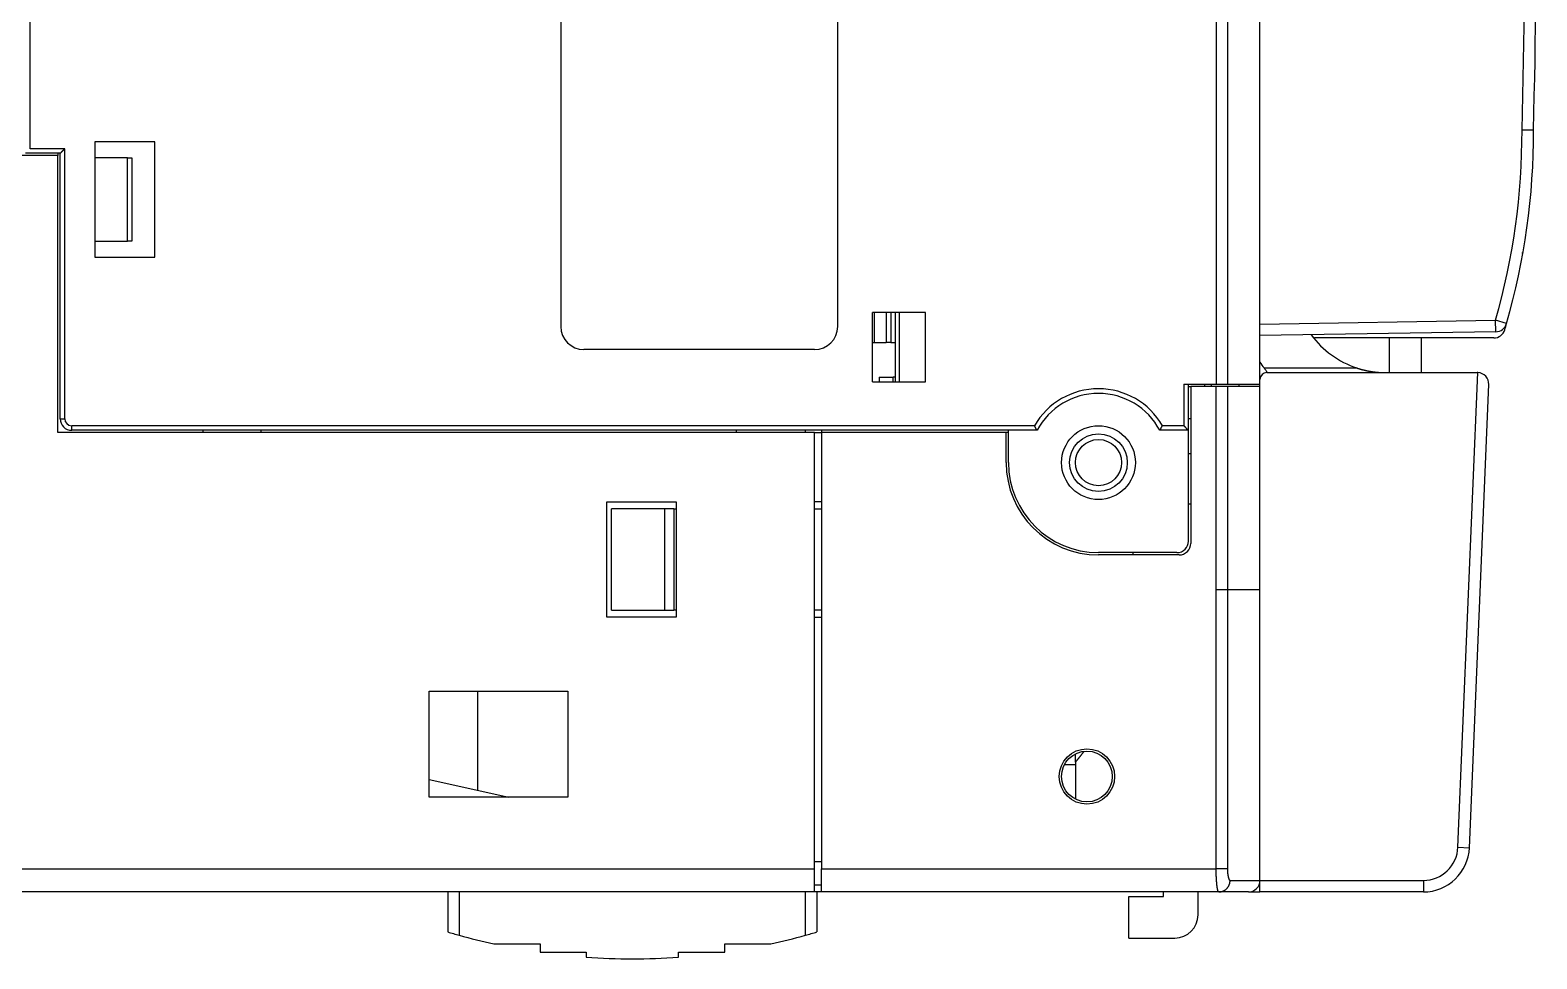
# Model space of a CAD drawing. Header units: inches. Extents: x 14 to 2932, y 13 to 1968.
# Drawn here: x 1950.7 to 2016, y 1180.9 to 1221.1 of the extents above; entities that cross this region are included whole.
import ezdxf

# ---------------------------------------------------------------- set-up
doc = ezdxf.new("R2010")
doc.units = ezdxf.units.IN
doc.header["$MEASUREMENT"] = 0

msp = doc.modelspace()

# ---------------------------------------------------------------- linework, layer by layer
at = {"color": 7, "linetype": 'Continuous'}
for p, q in [((2002.151, 1236.766), (2002.151, 1205.766)), ((2002.638, 1236.766), (2002.638, 1205.766)), ((2004.049, 1205.766), (2004.049, 1236.766)), ((1973.749, 1234.266), (1973.749, 1208.266)), ((1985.749, 1208.266), (1985.749, 1234.266)), ((1950.749, 1215.966), (1950.749, 1226.566)), ((2015.979, 1220.441), (2015.949, 1220.441)), ((1952.249, 1215.966), (1950.749, 1215.966)), ((1952.249, 1204.266), (1952.249, 1215.966)), ((1953.549, 1216.266), (1953.549, 1211.266)), ((1956.149, 1216.266), (1953.549, 1216.266)), ((1956.149, 1211.266), (1956.149, 1216.266)), ((1951.949, 1215.666), (1948.349, 1215.666)), ((1952.049, 1215.766), (1950.549, 1215.766)), ((1951.949, 1215.766), (1951.949, 1215.666)), ((1951.949, 1203.666), (1951.949, 1215.666)), ((1952.049, 1204.266), (1952.049, 1215.766)), ((1954.973, 1215.566), (1953.549, 1215.566)), ((1954.973, 1215.566), (1955.149, 1215.566)), ((1954.973, 1211.966), (1954.973, 1215.566)), ((1955.149, 1215.566), (1955.149, 1211.966)), ((2015.879, 1215.441), (2015.858, 1215.441)), ((1953.549, 1211.966), (1954.973, 1211.966)), ((1955.149, 1211.966), (1954.973, 1211.966)), ((2015.443, 1211.441), (2015.396, 1211.441)), ((1953.549, 1211.266), (1956.149, 1211.266)), ((1987.249, 1205.866), (1987.249, 1208.866)), ((1989.549, 1208.866), (1987.249, 1208.866)), ((1987.349, 1207.566), (1987.349, 1208.866)), ((1987.849, 1208.866), (1987.849, 1207.566)), ((1988.049, 1208.866), (1988.049, 1207.566)), ((1988.249, 1205.866), (1988.249, 1208.866)), ((1988.418, 1208.866), (1988.418, 1205.866)), ((1989.549, 1205.866), (1989.549, 1208.866)), ((2004.049, 1208.366), (2014.257, 1208.536)), ((2014.738, 1208.398), (2014.257, 1208.536)), ((2014.266, 1208.036), (2014.257, 1208.536)), ((1987.249, 1207.566), (1987.349, 1207.566)), ((1987.349, 1207.566), (1987.849, 1207.566)), ((1988.049, 1207.566), (1987.849, 1207.566)), ((1988.049, 1207.566), (1988.249, 1207.566)), ((2014.266, 1208.036), (2004.049, 1207.866)), ((2009.649, 1207.766), (2006.417, 1207.766)), ((2011.049, 1207.766), (2009.649, 1207.766)), ((2009.649, 1207.766), (2009.649, 1206.266)), ((2011.049, 1206.266), (2011.049, 1207.766)), ((2014.178, 1207.766), (2011.049, 1207.766)), ((1984.749, 1207.266), (1974.749, 1207.266)), ((2004.221, 1206.466), (2008.245, 1206.466)), ((2004.349, 1206.266), (2013.465, 1206.266)), ((2012.629, 1185.703), (2013.486, 1206.265)), ((1987.249, 1205.866), (1989.549, 1205.866)), ((1987.549, 1206.066), (1987.549, 1205.866)), ((1987.549, 1206.066), (1988.149, 1206.066)), ((1988.249, 1206.066), (1988.149, 1206.066)), ((1988.149, 1205.866), (1988.149, 1206.066)), ((2000.749, 1205.766), (2002.151, 1205.766)), ((2000.749, 1205.766), (2000.749, 1203.966)), ((2000.949, 1203.766), (2000.949, 1205.766)), ((2000.949, 1205.666), (2001.049, 1205.666)), ((2001.049, 1205.666), (2001.049, 1198.866)), ((2002.151, 1205.666), (2001.049, 1205.666)), ((2001.649, 1205.766), (2001.649, 1205.666)), ((2001.949, 1205.666), (2001.949, 1205.766)), ((2002.151, 1205.766), (2002.638, 1205.766)), ((2002.638, 1205.666), (2002.151, 1205.666)), ((2002.151, 1196.866), (2002.151, 1205.666)), ((2002.638, 1205.766), (2004.049, 1205.766)), ((2004.049, 1205.666), (2002.638, 1205.666)), ((2002.638, 1205.666), (2002.638, 1196.866)), ((2003.149, 1205.666), (2003.149, 1205.766)), ((2004.049, 1205.666), (2004.049, 1205.766)), ((2004.049, 1196.866), (2004.049, 1205.666)), ((2013.129, 1185.682), (2013.964, 1205.745)), ((1952.049, 1204.266), (1952.249, 1204.266)), ((2001.049, 1204.266), (2000.949, 1204.266)), ((1984.749, 1203.666), (1951.949, 1203.666)), ((1994.277, 1203.966), (1952.549, 1203.966)), ((1952.549, 1203.766), (1952.549, 1203.966)), ((1994.395, 1203.766), (1952.549, 1203.766)), ((1958.249, 1203.666), (1958.249, 1203.766)), ((1960.749, 1203.766), (1960.749, 1203.666)), ((1981.349, 1203.766), (1981.349, 1203.666)), ((1984.349, 1203.666), (1984.349, 1203.766)), ((1984.749, 1184.766), (1984.749, 1203.666)), ((1984.749, 1203.666), (1985.049, 1203.666)), ((1985.049, 1203.766), (1985.049, 1203.666)), ((1993.049, 1203.666), (1985.049, 1203.666)), ((1985.049, 1203.666), (1985.049, 1184.766)), ((1993.049, 1202.366), (1993.049, 1203.666)), ((1993.149, 1203.666), (1993.049, 1203.666)), ((1993.149, 1202.366), (1993.149, 1203.766)), ((2000.949, 1203.766), (1999.702, 1203.766)), ((2000.749, 1203.966), (1999.82, 1203.966)), ((2000.949, 1198.966), (2000.949, 1203.766)), ((2000.949, 1202.766), (2001.049, 1202.766)), ((1975.749, 1195.666), (1975.749, 1200.666)), ((1975.749, 1200.666), (1978.749, 1200.666)), ((1978.249, 1200.366), (1975.949, 1200.366)), ((1975.949, 1195.966), (1975.949, 1200.366)), ((1978.249, 1195.966), (1978.249, 1200.366)), ((1978.649, 1200.366), (1978.249, 1200.366)), ((1978.649, 1200.366), (1978.749, 1200.366)), ((1978.649, 1200.366), (1978.649, 1195.966)), ((1978.749, 1200.666), (1978.749, 1195.666)), ((1985.049, 1200.666), (1984.749, 1200.666)), ((1984.749, 1200.366), (1985.049, 1200.366)), ((2001.049, 1200.566), (2000.949, 1200.566)), ((2000.449, 1198.466), (1997.049, 1198.466)), ((2000.549, 1198.366), (1997.049, 1198.366)), ((1998.549, 1198.366), (1998.549, 1198.466)), ((2002.151, 1184.766), (2002.151, 1196.866)), ((2002.151, 1196.866), (2002.638, 1196.866)), ((2002.638, 1196.866), (2004.049, 1196.866)), ((2002.638, 1196.866), (2002.638, 1184.766)), ((2004.049, 1184.266), (2004.049, 1196.866)), ((1978.749, 1195.666), (1975.749, 1195.666)), ((1975.949, 1195.966), (1978.249, 1195.966)), ((1978.249, 1195.966), (1978.649, 1195.966)), ((1978.749, 1195.966), (1978.649, 1195.966)), ((1985.049, 1195.966), (1984.749, 1195.966)), ((1984.749, 1195.666), (1985.049, 1195.666)), ((1968.049, 1187.866), (1968.049, 1192.466)), ((1968.049, 1192.466), (1974.049, 1192.466)), ((1970.149, 1188.168), (1970.149, 1192.466)), ((1974.049, 1192.466), (1974.049, 1187.866)), ((1996.049, 1189.266), (1995.593, 1189.266)), ((1996.049, 1189.391), (1996.049, 1189.733)), ((1996.049, 1189.391), (1996.049, 1187.8)), ((1968.049, 1188.641), (1971.493, 1187.866)), ((1974.049, 1187.866), (1968.049, 1187.866)), ((2012.629, 1185.703), (2013.129, 1185.682)), ((1930.049, 1184.766), (1984.749, 1184.766)), ((1985.049, 1185.066), (1984.749, 1185.066)), ((1984.749, 1183.766), (1984.749, 1184.766)), ((1985.049, 1183.766), (1985.049, 1184.766)), ((1985.049, 1184.766), (2002.151, 1184.766)), ((2002.638, 1184.766), (2002.151, 1184.766)), ((1984.749, 1184.066), (1985.049, 1184.066)), ((2002.753, 1184.266), (2004.049, 1184.266)), ((2002.753, 1184.266), (2002.753, 1184.242)), ((2004.049, 1183.766), (2004.049, 1184.266)), ((2004.049, 1184.266), (2011.13, 1184.266)), ((2011.13, 1184.266), (2011.13, 1183.766)), ((1969.349, 1183.766), (1930.049, 1183.766)), ((1968.849, 1183.766), (1968.849, 1182.033)), ((1984.349, 1183.766), (1969.349, 1183.766)), ((1969.349, 1183.766), (1969.349, 1181.889)), ((1984.749, 1183.766), (1984.349, 1183.766)), ((1984.349, 1181.889), (1984.349, 1183.766)), ((1984.849, 1183.766), (1984.749, 1183.766)), ((1985.049, 1183.766), (1984.849, 1183.766)), ((1984.849, 1183.766), (1984.849, 1182.033)), ((2002.266, 1183.766), (1985.049, 1183.766)), ((1998.363, 1181.766), (1998.363, 1183.566)), ((1998.363, 1183.566), (1999.863, 1183.566)), ((1999.863, 1183.566), (1999.863, 1183.766)), ((2001.363, 1182.766), (2001.363, 1183.766)), ((2003.549, 1183.766), (2002.266, 1183.766)), ((2003.549, 1183.766), (2004.049, 1183.766)), ((2011.13, 1183.766), (2004.049, 1183.766)), ((1970.849, 1181.516), (1972.849, 1181.516)), ((1972.849, 1181.516), (1972.849, 1181.153)), ((1980.849, 1181.153), (1980.849, 1181.516)), ((1980.849, 1181.516), (1982.849, 1181.516)), ((1998.363, 1181.766), (2000.363, 1181.766)), ((1972.849, 1181.153), (1974.849, 1181.153)), ((1974.849, 1181.153), (1974.849, 1180.937)), ((1978.849, 1180.937), (1978.849, 1181.153)), ((1978.849, 1181.153), (1980.849, 1181.153))]:
    msp.add_line(p, q, dxfattribs=at)
for points in [[(2015.905, 1216.766), (2015.902, 1216.765), (2015.899, 1216.765), (2015.896, 1216.765), (2015.893, 1216.765), (2015.89, 1216.765), (2015.887, 1216.765), (2015.885, 1216.765), (2015.883, 1216.765), (2015.88, 1216.765), (2015.878, 1216.765), (2015.875, 1216.765), (2015.873, 1216.765), (2015.869, 1216.765), (2015.866, 1216.765), (2015.861, 1216.765), (2015.859, 1216.765), (2015.856, 1216.765), (2015.853, 1216.765), (2015.85, 1216.765), (2015.847, 1216.765), (2015.845, 1216.765), (2015.841, 1216.765), (2015.838, 1216.765), (2015.835, 1216.765), (2015.832, 1216.765), (2015.829, 1216.765), (2015.825, 1216.765), (2015.822, 1216.765), (2015.819, 1216.765), (2015.815, 1216.765), (2015.811, 1216.765), (2015.808, 1216.765), (2015.804, 1216.765), (2015.8, 1216.765), (2015.797, 1216.765), (2015.793, 1216.765), (2015.789, 1216.765), (2015.785, 1216.765), (2015.781, 1216.765), (2015.777, 1216.765), (2015.772, 1216.766), (2015.768, 1216.766), (2015.764, 1216.766), (2015.76, 1216.766), (2015.755, 1216.766), (2015.751, 1216.766), (2015.746, 1216.766), (2015.742, 1216.766), (2015.737, 1216.766), (2015.733, 1216.766), (2015.728, 1216.766), (2015.723, 1216.766), (2015.719, 1216.766), (2015.714, 1216.766), (2015.709, 1216.766), (2015.704, 1216.766), (2015.699, 1216.766), (2015.694, 1216.767), (2015.689, 1216.767), (2015.684, 1216.767), (2015.679, 1216.767), (2015.674, 1216.767), (2015.669, 1216.767), (2015.664, 1216.767), (2015.658, 1216.767), (2015.653, 1216.767), (2015.648, 1216.767), (2015.642, 1216.767), (2015.637, 1216.767), (2015.631, 1216.767), (2015.626, 1216.768), (2015.62, 1216.768), (2015.615, 1216.768), (2015.609, 1216.768), (2015.604, 1216.768), (2015.598, 1216.768), (2015.592, 1216.768), (2015.587, 1216.768), (2015.581, 1216.768), (2015.575, 1216.768), (2015.569, 1216.768), (2015.564, 1216.768), (2015.558, 1216.769), (2015.552, 1216.769), (2015.546, 1216.769), (2015.54, 1216.769), (2015.534, 1216.769), (2015.528, 1216.769), (2015.522, 1216.769), (2015.516, 1216.769), (2015.51, 1216.769), (2015.504, 1216.769), (2015.498, 1216.769), (2015.492, 1216.77), (2015.486, 1216.77), (2015.48, 1216.77), (2015.473, 1216.77), (2015.467, 1216.77), (2015.461, 1216.77), (2015.455, 1216.77), (2015.449, 1216.77), (2015.442, 1216.77), (2015.436, 1216.77), (2015.43, 1216.77), (2015.423, 1216.771), (2015.417, 1216.771), (2015.411, 1216.771), (2015.405, 1216.771)], [(1952.049, 1215.766), (1952.051, 1215.768), (1952.054, 1215.769), (1952.056, 1215.771), (1952.058, 1215.773), (1952.061, 1215.775), (1952.064, 1215.777), (1952.065, 1215.779), (1952.067, 1215.78), (1952.069, 1215.782), (1952.072, 1215.784), (1952.074, 1215.786), (1952.076, 1215.787), (1952.078, 1215.789), (1952.08, 1215.792), (1952.083, 1215.794), (1952.085, 1215.796), (1952.088, 1215.798), (1952.09, 1215.8), (1952.091, 1215.802), (1952.094, 1215.804), (1952.097, 1215.807), (1952.099, 1215.809), (1952.102, 1215.812), (1952.104, 1215.814), (1952.106, 1215.816), (1952.108, 1215.818), (1952.11, 1215.82), (1952.112, 1215.823), (1952.115, 1215.825), (1952.116, 1215.827), (1952.119, 1215.83), (1952.122, 1215.833), (1952.124, 1215.836), (1952.127, 1215.839), (1952.13, 1215.842), (1952.133, 1215.845), (1952.134, 1215.847), (1952.137, 1215.85), (1952.14, 1215.853), (1952.143, 1215.856), (1952.144, 1215.858), (1952.147, 1215.861), (1952.148, 1215.863), (1952.151, 1215.866), (1952.153, 1215.868), (1952.156, 1215.871), (1952.159, 1215.874), (1952.16, 1215.876), (1952.163, 1215.879), (1952.165, 1215.881), (1952.166, 1215.883), (1952.169, 1215.886), (1952.171, 1215.888), (1952.174, 1215.891), (1952.175, 1215.893), (1952.178, 1215.896), (1952.18, 1215.898), (1952.182, 1215.9), (1952.185, 1215.903), (1952.186, 1215.905), (1952.189, 1215.908), (1952.191, 1215.91), (1952.194, 1215.913), (1952.196, 1215.915), (1952.197, 1215.917), (1952.201, 1215.92), (1952.202, 1215.922), (1952.206, 1215.925), (1952.207, 1215.927), (1952.211, 1215.93), (1952.212, 1215.932), (1952.216, 1215.935), (1952.217, 1215.937), (1952.221, 1215.94), (1952.222, 1215.942), (1952.226, 1215.945), (1952.228, 1215.947), (1952.229, 1215.948), (1952.231, 1215.95), (1952.235, 1215.953), (1952.236, 1215.955), (1952.238, 1215.956), (1952.24, 1215.958), (1952.243, 1215.961), (1952.245, 1215.962), (1952.247, 1215.964), (1952.249, 1215.966)], [(2008.245, 1206.466), (2008.255, 1206.462), (2008.265, 1206.459), (2008.274, 1206.456), (2008.284, 1206.453), (2008.294, 1206.45), (2008.303, 1206.447), (2008.313, 1206.444), (2008.323, 1206.441), (2008.332, 1206.438), (2008.342, 1206.435), (2008.352, 1206.432), (2008.362, 1206.429), (2008.371, 1206.426), (2008.381, 1206.423), (2008.391, 1206.42), (2008.401, 1206.418), (2008.41, 1206.415), (2008.42, 1206.412), (2008.43, 1206.409), (2008.44, 1206.407), (2008.449, 1206.404), (2008.459, 1206.401), (2008.469, 1206.399), (2008.479, 1206.396), (2008.489, 1206.393), (2008.498, 1206.391), (2008.508, 1206.388), (2008.518, 1206.386), (2008.528, 1206.383), (2008.538, 1206.381), (2008.547, 1206.379), (2008.557, 1206.376), (2008.567, 1206.374), (2008.577, 1206.371), (2008.587, 1206.369), (2008.596, 1206.367), (2008.606, 1206.365), (2008.616, 1206.362), (2008.626, 1206.36), (2008.636, 1206.358), (2008.646, 1206.356), (2008.655, 1206.354), (2008.665, 1206.352), (2008.675, 1206.35), (2008.685, 1206.347), (2008.695, 1206.345), (2008.705, 1206.343), (2008.715, 1206.341), (2008.724, 1206.34), (2008.734, 1206.338), (2008.744, 1206.336), (2008.754, 1206.334), (2008.764, 1206.332), (2008.774, 1206.33), (2008.784, 1206.328), (2008.794, 1206.327), (2008.803, 1206.325), (2008.813, 1206.323), (2008.823, 1206.321), (2008.833, 1206.32), (2008.843, 1206.318), (2008.853, 1206.316), (2008.863, 1206.315), (2008.873, 1206.313), (2008.883, 1206.312), (2008.893, 1206.31), (2008.902, 1206.309), (2008.912, 1206.307), (2008.922, 1206.306), (2008.932, 1206.304), (2008.942, 1206.303), (2008.952, 1206.302), (2008.962, 1206.3), (2008.972, 1206.299), (2008.982, 1206.298), (2008.992, 1206.296), (2009.002, 1206.295), (2009.012, 1206.294), (2009.021, 1206.293), (2009.031, 1206.292), (2009.041, 1206.291), (2009.051, 1206.289), (2009.061, 1206.288), (2009.071, 1206.287), (2009.081, 1206.286), (2009.091, 1206.285), (2009.101, 1206.284), (2009.111, 1206.283), (2009.121, 1206.282), (2009.131, 1206.281), (2009.141, 1206.281), (2009.151, 1206.28), (2009.161, 1206.279), (2009.17, 1206.278), (2009.18, 1206.277), (2009.19, 1206.277), (2009.2, 1206.276), (2009.21, 1206.275), (2009.22, 1206.274), (2009.23, 1206.274), (2009.24, 1206.273), (2009.25, 1206.273), (2009.26, 1206.272), (2009.27, 1206.271), (2009.28, 1206.271), (2009.29, 1206.27), (2009.3, 1206.27), (2009.31, 1206.269), (2009.32, 1206.269), (2009.33, 1206.269), (2009.339, 1206.268), (2009.349, 1206.268), (2009.359, 1206.268), (2009.369, 1206.267), (2009.379, 1206.267), (2009.389, 1206.267), (2009.399, 1206.266), (2009.409, 1206.266), (2009.419, 1206.266), (2009.429, 1206.266), (2009.439, 1206.266), (2009.449, 1206.266), (2009.459, 1206.266), (2009.469, 1206.266), (2009.479, 1206.266), (2009.489, 1206.266), (2009.499, 1206.266)], [(1994.395, 1203.766), (1994.393, 1203.768), (1994.391, 1203.77), (1994.39, 1203.772), (1994.388, 1203.773), (1994.387, 1203.775), (1994.385, 1203.777), (1994.383, 1203.779), (1994.381, 1203.781), (1994.38, 1203.783), (1994.378, 1203.785), (1994.377, 1203.787), (1994.375, 1203.789), (1994.374, 1203.791), (1994.372, 1203.793), (1994.37, 1203.796), (1994.368, 1203.798), (1994.367, 1203.8), (1994.365, 1203.802), (1994.364, 1203.805), (1994.362, 1203.807), (1994.36, 1203.81), (1994.359, 1203.812), (1994.357, 1203.815), (1994.356, 1203.817), (1994.355, 1203.819), (1994.353, 1203.821), (1994.352, 1203.823), (1994.351, 1203.826), (1994.349, 1203.829), (1994.347, 1203.832), (1994.346, 1203.835), (1994.344, 1203.838), (1994.342, 1203.841), (1994.341, 1203.844), (1994.34, 1203.846), (1994.338, 1203.849), (1994.337, 1203.852), (1994.336, 1203.854), (1994.334, 1203.857), (1994.334, 1203.859), (1994.333, 1203.861), (1994.331, 1203.864), (1994.33, 1203.866), (1994.329, 1203.869), (1994.328, 1203.871), (1994.327, 1203.873), (1994.325, 1203.876), (1994.324, 1203.878), (1994.324, 1203.88), (1994.323, 1203.882), (1994.321, 1203.885), (1994.32, 1203.887), (1994.319, 1203.889), (1994.318, 1203.892), (1994.317, 1203.894), (1994.316, 1203.896), (1994.315, 1203.898), (1994.314, 1203.9), (1994.313, 1203.902), (1994.311, 1203.905), (1994.31, 1203.907), (1994.31, 1203.909), (1994.309, 1203.911), (1994.308, 1203.913), (1994.307, 1203.915), (1994.305, 1203.918), (1994.304, 1203.92), (1994.303, 1203.922), (1994.302, 1203.924), (1994.301, 1203.926), (1994.3, 1203.928), (1994.298, 1203.931), (1994.297, 1203.933), (1994.296, 1203.935), (1994.295, 1203.937), (1994.294, 1203.939), (1994.292, 1203.942), (1994.291, 1203.944), (1994.29, 1203.946), (1994.289, 1203.948), (1994.288, 1203.95), (1994.286, 1203.951), (1994.285, 1203.953), (1994.284, 1203.955), (1994.283, 1203.957), (1994.281, 1203.96), (1994.28, 1203.962), (1994.278, 1203.964), (1994.277, 1203.966)], [(1999.702, 1203.766), (1999.704, 1203.767), (1999.705, 1203.769), (1999.707, 1203.771), (1999.709, 1203.773), (1999.71, 1203.775), (1999.712, 1203.776), (1999.714, 1203.779), (1999.716, 1203.781), (1999.717, 1203.783), (1999.719, 1203.785), (1999.72, 1203.787), (1999.722, 1203.789), (1999.723, 1203.791), (1999.725, 1203.793), (1999.727, 1203.796), (1999.729, 1203.798), (1999.73, 1203.8), (1999.732, 1203.802), (1999.733, 1203.805), (1999.735, 1203.807), (1999.737, 1203.81), (1999.738, 1203.812), (1999.74, 1203.815), (1999.742, 1203.817), (1999.742, 1203.819), (1999.744, 1203.821), (1999.745, 1203.823), (1999.746, 1203.826), (1999.748, 1203.829), (1999.75, 1203.832), (1999.751, 1203.835), (1999.753, 1203.838), (1999.755, 1203.841), (1999.756, 1203.844), (1999.757, 1203.846), (1999.759, 1203.849), (1999.76, 1203.852), (1999.761, 1203.854), (1999.763, 1203.857), (1999.764, 1203.859), (1999.764, 1203.861), (1999.766, 1203.864), (1999.767, 1203.866), (1999.768, 1203.869), (1999.769, 1203.871), (1999.77, 1203.873), (1999.772, 1203.876), (1999.773, 1203.878), (1999.773, 1203.88), (1999.774, 1203.882), (1999.776, 1203.885), (1999.777, 1203.887), (1999.778, 1203.889), (1999.779, 1203.891), (1999.78, 1203.894), (1999.781, 1203.896), (1999.782, 1203.898), (1999.783, 1203.9), (1999.784, 1203.902), (1999.786, 1203.905), (1999.787, 1203.907), (1999.788, 1203.909), (1999.789, 1203.913), (1999.79, 1203.915), (1999.792, 1203.918), (1999.793, 1203.92), (1999.794, 1203.922), (1999.795, 1203.924), (1999.796, 1203.926), (1999.797, 1203.928), (1999.799, 1203.931), (1999.8, 1203.933), (1999.801, 1203.935), (1999.802, 1203.937), (1999.803, 1203.939), (1999.805, 1203.942), (1999.806, 1203.944), (1999.807, 1203.946), (1999.808, 1203.948), (1999.81, 1203.95), (1999.812, 1203.953), (1999.813, 1203.955), (1999.814, 1203.957), (1999.816, 1203.96), (1999.817, 1203.962), (1999.819, 1203.964), (1999.82, 1203.966)], [(2000.949, 1203.766), (2000.947, 1203.766), (2000.946, 1203.768), (2000.944, 1203.769), (2000.942, 1203.771), (2000.939, 1203.773), (2000.937, 1203.775), (2000.934, 1203.777), (2000.932, 1203.779), (2000.93, 1203.781), (2000.928, 1203.783), (2000.926, 1203.784), (2000.924, 1203.785), (2000.922, 1203.787), (2000.92, 1203.789), (2000.918, 1203.791), (2000.916, 1203.792), (2000.915, 1203.794), (2000.913, 1203.796), (2000.911, 1203.797), (2000.909, 1203.799), (2000.906, 1203.802), (2000.904, 1203.804), (2000.902, 1203.805), (2000.9, 1203.808), (2000.898, 1203.809), (2000.896, 1203.812), (2000.894, 1203.813), (2000.892, 1203.816), (2000.89, 1203.817), (2000.887, 1203.82), (2000.885, 1203.822), (2000.883, 1203.824), (2000.88, 1203.827), (2000.878, 1203.83), (2000.876, 1203.831), (2000.875, 1203.833), (2000.873, 1203.834), (2000.872, 1203.836), (2000.869, 1203.839), (2000.866, 1203.842), (2000.864, 1203.845), (2000.862, 1203.846), (2000.861, 1203.848), (2000.859, 1203.85), (2000.857, 1203.853), (2000.855, 1203.854), (2000.854, 1203.856), (2000.852, 1203.858), (2000.85, 1203.861), (2000.848, 1203.863), (2000.845, 1203.866), (2000.844, 1203.868), (2000.841, 1203.871), (2000.84, 1203.873), (2000.838, 1203.874), (2000.837, 1203.876), (2000.835, 1203.878), (2000.833, 1203.881), (2000.831, 1203.883), (2000.828, 1203.886), (2000.827, 1203.888), (2000.825, 1203.889), (2000.824, 1203.891), (2000.822, 1203.893), (2000.821, 1203.895), (2000.819, 1203.896), (2000.818, 1203.898), (2000.816, 1203.9), (2000.813, 1203.903), (2000.812, 1203.905), (2000.81, 1203.906), (2000.809, 1203.908), (2000.807, 1203.91), (2000.806, 1203.912), (2000.804, 1203.913), (2000.803, 1203.915), (2000.801, 1203.917), (2000.799, 1203.918), (2000.798, 1203.92), (2000.796, 1203.922), (2000.793, 1203.925), (2000.791, 1203.927), (2000.79, 1203.929), (2000.788, 1203.93), (2000.786, 1203.932), (2000.785, 1203.934), (2000.783, 1203.935), (2000.781, 1203.937), (2000.78, 1203.939), (2000.778, 1203.94), (2000.776, 1203.942), (2000.774, 1203.943), (2000.773, 1203.945), (2000.771, 1203.947), (2000.769, 1203.948), (2000.767, 1203.95), (2000.765, 1203.952), (2000.762, 1203.955), (2000.76, 1203.956), (2000.758, 1203.958), (2000.756, 1203.959), (2000.754, 1203.961), (2000.752, 1203.962), (2000.75, 1203.964), (2000.749, 1203.966)], [(1996.416, 1189.858), (1996.414, 1189.854), (1996.411, 1189.85), (1996.408, 1189.846), (1996.405, 1189.842), (1996.403, 1189.838), (1996.4, 1189.835), (1996.397, 1189.831), (1996.394, 1189.827), (1996.391, 1189.823), (1996.389, 1189.819), (1996.386, 1189.816), (1996.383, 1189.812), (1996.38, 1189.808), (1996.377, 1189.804), (1996.374, 1189.8), (1996.372, 1189.797), (1996.369, 1189.793), (1996.366, 1189.789), (1996.363, 1189.785), (1996.36, 1189.781), (1996.358, 1189.778), (1996.355, 1189.774), (1996.352, 1189.77), (1996.349, 1189.766), (1996.346, 1189.762), (1996.343, 1189.759), (1996.341, 1189.755), (1996.338, 1189.751), (1996.335, 1189.747), (1996.332, 1189.744), (1996.329, 1189.74), (1996.326, 1189.736), (1996.323, 1189.732), (1996.321, 1189.729), (1996.318, 1189.725), (1996.315, 1189.721), (1996.312, 1189.717), (1996.309, 1189.714), (1996.306, 1189.71), (1996.304, 1189.706), (1996.301, 1189.702), (1996.298, 1189.699), (1996.295, 1189.695), (1996.292, 1189.691), (1996.289, 1189.688), (1996.286, 1189.684), (1996.283, 1189.68), (1996.281, 1189.676), (1996.278, 1189.673), (1996.275, 1189.669), (1996.272, 1189.665), (1996.269, 1189.662), (1996.266, 1189.658), (1996.263, 1189.654), (1996.26, 1189.65), (1996.258, 1189.647), (1996.255, 1189.643), (1996.252, 1189.639), (1996.249, 1189.636), (1996.246, 1189.632), (1996.243, 1189.628), (1996.24, 1189.625), (1996.237, 1189.621), (1996.234, 1189.617), (1996.231, 1189.614), (1996.229, 1189.61), (1996.226, 1189.606), (1996.223, 1189.603), (1996.22, 1189.599), (1996.217, 1189.595), (1996.214, 1189.592), (1996.211, 1189.588), (1996.208, 1189.584), (1996.205, 1189.581), (1996.202, 1189.577), (1996.199, 1189.573), (1996.197, 1189.57), (1996.194, 1189.566), (1996.191, 1189.563), (1996.188, 1189.559), (1996.185, 1189.555), (1996.182, 1189.552), (1996.179, 1189.548), (1996.176, 1189.544), (1996.173, 1189.541), (1996.17, 1189.537), (1996.167, 1189.534), (1996.164, 1189.53), (1996.161, 1189.526), (1996.158, 1189.523), (1996.156, 1189.519), (1996.153, 1189.516), (1996.15, 1189.512), (1996.147, 1189.508), (1996.144, 1189.505), (1996.141, 1189.501), (1996.138, 1189.498), (1996.135, 1189.494), (1996.132, 1189.49), (1996.129, 1189.487), (1996.126, 1189.483), (1996.123, 1189.48), (1996.12, 1189.476), (1996.117, 1189.473), (1996.114, 1189.469), (1996.111, 1189.465), (1996.108, 1189.462), (1996.105, 1189.458), (1996.102, 1189.455), (1996.099, 1189.451), (1996.096, 1189.448), (1996.093, 1189.444), (1996.09, 1189.441), (1996.087, 1189.437), (1996.084, 1189.433), (1996.081, 1189.43), (1996.078, 1189.426), (1996.075, 1189.423), (1996.072, 1189.419), (1996.069, 1189.416), (1996.067, 1189.412), (1996.064, 1189.409), (1996.061, 1189.405), (1996.058, 1189.402), (1996.055, 1189.398), (1996.052, 1189.395), (1996.049, 1189.391)], [(2002.266, 1183.766), (2002.263, 1183.766), (2002.261, 1183.767), (2002.259, 1183.767), (2002.257, 1183.769), (2002.255, 1183.77), (2002.254, 1183.772), (2002.252, 1183.773), (2002.251, 1183.775), (2002.249, 1183.777), (2002.247, 1183.779), (2002.246, 1183.782), (2002.245, 1183.784), (2002.243, 1183.786), (2002.242, 1183.789), (2002.24, 1183.791), (2002.239, 1183.794), (2002.238, 1183.796), (2002.237, 1183.799), (2002.236, 1183.802), (2002.235, 1183.804), (2002.234, 1183.807), (2002.233, 1183.809), (2002.232, 1183.811), (2002.231, 1183.814), (2002.23, 1183.816), (2002.229, 1183.82), (2002.228, 1183.822), (2002.228, 1183.824), (2002.227, 1183.826), (2002.226, 1183.828), (2002.226, 1183.83), (2002.225, 1183.833), (2002.224, 1183.835), (2002.224, 1183.837), (2002.223, 1183.839), (2002.222, 1183.842), (2002.221, 1183.846), (2002.22, 1183.849), (2002.22, 1183.851), (2002.219, 1183.854), (2002.218, 1183.856), (2002.218, 1183.859), (2002.217, 1183.861), (2002.217, 1183.864), (2002.216, 1183.866), (2002.215, 1183.869), (2002.215, 1183.872), (2002.214, 1183.875), (2002.213, 1183.877), (2002.213, 1183.88), (2002.212, 1183.883), (2002.212, 1183.886), (2002.211, 1183.889), (2002.21, 1183.892), (2002.21, 1183.895), (2002.209, 1183.898), (2002.208, 1183.901), (2002.208, 1183.904), (2002.207, 1183.907), (2002.207, 1183.91), (2002.206, 1183.913), (2002.205, 1183.916), (2002.205, 1183.92), (2002.204, 1183.923), (2002.204, 1183.926), (2002.203, 1183.929), (2002.202, 1183.933), (2002.202, 1183.936), (2002.201, 1183.94), (2002.201, 1183.943), (2002.2, 1183.947), (2002.199, 1183.95), (2002.199, 1183.954), (2002.198, 1183.957), (2002.198, 1183.961), (2002.197, 1183.964), (2002.197, 1183.968), (2002.196, 1183.972), (2002.195, 1183.975), (2002.195, 1183.979), (2002.194, 1183.983), (2002.194, 1183.987), (2002.193, 1183.991), (2002.193, 1183.995), (2002.192, 1183.998), (2002.192, 1184.002), (2002.191, 1184.006), (2002.191, 1184.01), (2002.19, 1184.014), (2002.189, 1184.018), (2002.189, 1184.023), (2002.188, 1184.027), (2002.188, 1184.031), (2002.187, 1184.035), (2002.187, 1184.039), (2002.186, 1184.043), (2002.186, 1184.048), (2002.185, 1184.052), (2002.185, 1184.056), (2002.184, 1184.061), (2002.184, 1184.065), (2002.183, 1184.069), (2002.183, 1184.074), (2002.182, 1184.078), (2002.182, 1184.083), (2002.181, 1184.087), (2002.181, 1184.092), (2002.18, 1184.097), (2002.18, 1184.101), (2002.179, 1184.106), (2002.179, 1184.11), (2002.179, 1184.115), (2002.178, 1184.12), (2002.178, 1184.124), (2002.177, 1184.129), (2002.177, 1184.134), (2002.176, 1184.139), (2002.176, 1184.144), (2002.175, 1184.148), (2002.175, 1184.153), (2002.175, 1184.158), (2002.174, 1184.163), (2002.174, 1184.168), (2002.173, 1184.173), (2002.173, 1184.178), (2002.172, 1184.183), (2002.172, 1184.188), (2002.172, 1184.193), (2002.171, 1184.198), (2002.171, 1184.203), (2002.17, 1184.209), (2002.17, 1184.214), (2002.17, 1184.219), (2002.169, 1184.224), (2002.169, 1184.229), (2002.168, 1184.234), (2002.168, 1184.24), (2002.168, 1184.245), (2002.167, 1184.25), (2002.167, 1184.256), (2002.167, 1184.261), (2002.166, 1184.266), (2002.166, 1184.272), (2002.165, 1184.277), (2002.165, 1184.283), (2002.165, 1184.288), (2002.164, 1184.293), (2002.164, 1184.299), (2002.164, 1184.304), (2002.163, 1184.31), (2002.163, 1184.315), (2002.163, 1184.321), (2002.163, 1184.327), (2002.162, 1184.332), (2002.162, 1184.338), (2002.162, 1184.343), (2002.161, 1184.349), (2002.161, 1184.355), (2002.161, 1184.36), (2002.16, 1184.366), (2002.16, 1184.372), (2002.16, 1184.377), (2002.16, 1184.383), (2002.159, 1184.389), (2002.159, 1184.395), (2002.159, 1184.4), (2002.159, 1184.406), (2002.158, 1184.412), (2002.158, 1184.418), (2002.158, 1184.424), (2002.158, 1184.429), (2002.157, 1184.435), (2002.157, 1184.441), (2002.157, 1184.447), (2002.157, 1184.453), (2002.156, 1184.459), (2002.156, 1184.465), (2002.156, 1184.471), (2002.156, 1184.477), (2002.156, 1184.483), (2002.155, 1184.489), (2002.155, 1184.495), (2002.155, 1184.501), (2002.155, 1184.507), (2002.155, 1184.513), (2002.154, 1184.519), (2002.154, 1184.525), (2002.154, 1184.531), (2002.154, 1184.537), (2002.154, 1184.543), (2002.154, 1184.549), (2002.153, 1184.555), (2002.153, 1184.561), (2002.153, 1184.567), (2002.153, 1184.573), (2002.153, 1184.58), (2002.153, 1184.586), (2002.153, 1184.592), (2002.152, 1184.598), (2002.152, 1184.604), (2002.152, 1184.61), (2002.152, 1184.616), (2002.152, 1184.623), (2002.152, 1184.629), (2002.152, 1184.635), (2002.152, 1184.641), (2002.152, 1184.647), (2002.152, 1184.654), (2002.151, 1184.66), (2002.151, 1184.666), (2002.151, 1184.672), (2002.151, 1184.678), (2002.151, 1184.685), (2002.151, 1184.691), (2002.151, 1184.697), (2002.151, 1184.703), (2002.151, 1184.709), (2002.151, 1184.716), (2002.151, 1184.722), (2002.151, 1184.728), (2002.151, 1184.734), (2002.151, 1184.741), (2002.151, 1184.747), (2002.151, 1184.753), (2002.151, 1184.759), (2002.151, 1184.766)], [(2002.638, 1184.766), (2002.638, 1184.762), (2002.638, 1184.759), (2002.638, 1184.756), (2002.638, 1184.753), (2002.638, 1184.75), (2002.638, 1184.747), (2002.638, 1184.744), (2002.638, 1184.741), (2002.638, 1184.737), (2002.638, 1184.734), (2002.638, 1184.731), (2002.638, 1184.728), (2002.638, 1184.725), (2002.638, 1184.722), (2002.638, 1184.719), (2002.639, 1184.716), (2002.639, 1184.713), (2002.639, 1184.71), (2002.639, 1184.706), (2002.639, 1184.703), (2002.639, 1184.7), (2002.639, 1184.697), (2002.639, 1184.694), (2002.639, 1184.691), (2002.639, 1184.688), (2002.64, 1184.685), (2002.64, 1184.682), (2002.64, 1184.679), (2002.64, 1184.676), (2002.64, 1184.673), (2002.64, 1184.67), (2002.64, 1184.666), (2002.64, 1184.663), (2002.641, 1184.66), (2002.641, 1184.657), (2002.641, 1184.654), (2002.641, 1184.651), (2002.641, 1184.648), (2002.641, 1184.645), (2002.642, 1184.642), (2002.642, 1184.639), (2002.642, 1184.636), (2002.642, 1184.633), (2002.642, 1184.63), (2002.643, 1184.627), (2002.643, 1184.624), (2002.643, 1184.621), (2002.643, 1184.618), (2002.643, 1184.615), (2002.644, 1184.612), (2002.644, 1184.609), (2002.644, 1184.606), (2002.644, 1184.603), (2002.644, 1184.6), (2002.645, 1184.598), (2002.645, 1184.595), (2002.645, 1184.592), (2002.645, 1184.589), (2002.646, 1184.586), (2002.646, 1184.583), (2002.646, 1184.58), (2002.646, 1184.577), (2002.647, 1184.574), (2002.647, 1184.571), (2002.647, 1184.569), (2002.648, 1184.566), (2002.648, 1184.563), (2002.648, 1184.56), (2002.648, 1184.557), (2002.649, 1184.554), (2002.649, 1184.552), (2002.649, 1184.549), (2002.65, 1184.546), (2002.65, 1184.543), (2002.65, 1184.54), (2002.651, 1184.538), (2002.651, 1184.535), (2002.651, 1184.532), (2002.652, 1184.529), (2002.652, 1184.524), (2002.653, 1184.521), (2002.653, 1184.516), (2002.654, 1184.513), (2002.654, 1184.508), (2002.655, 1184.505), (2002.655, 1184.503), (2002.656, 1184.5), (2002.656, 1184.497), (2002.657, 1184.492), (2002.657, 1184.49), (2002.658, 1184.487), (2002.658, 1184.484), (2002.658, 1184.482), (2002.659, 1184.479), (2002.659, 1184.477), (2002.66, 1184.474), (2002.66, 1184.469), (2002.661, 1184.467), (2002.661, 1184.464), (2002.662, 1184.462), (2002.662, 1184.459), (2002.663, 1184.457), (2002.663, 1184.455), (2002.663, 1184.452), (2002.664, 1184.45), (2002.664, 1184.447), (2002.665, 1184.445), (2002.665, 1184.443), (2002.666, 1184.44), (2002.666, 1184.438), (2002.667, 1184.436), (2002.667, 1184.433), (2002.668, 1184.431), (2002.668, 1184.429), (2002.669, 1184.426), (2002.67, 1184.422), (2002.67, 1184.42), (2002.671, 1184.418), (2002.671, 1184.415), (2002.672, 1184.413), (2002.673, 1184.409), (2002.674, 1184.404), (2002.674, 1184.402), (2002.675, 1184.4), (2002.675, 1184.398), (2002.676, 1184.396), (2002.677, 1184.392), (2002.677, 1184.39), (2002.678, 1184.388), (2002.679, 1184.384), (2002.679, 1184.382), (2002.68, 1184.38), (2002.681, 1184.376), (2002.682, 1184.374), (2002.683, 1184.371), (2002.683, 1184.369), (2002.684, 1184.367), (2002.684, 1184.365), (2002.685, 1184.363), (2002.686, 1184.361), (2002.687, 1184.358), (2002.688, 1184.354), (2002.689, 1184.351), (2002.69, 1184.349), (2002.691, 1184.346), (2002.691, 1184.344), (2002.693, 1184.341), (2002.694, 1184.338), (2002.695, 1184.335), (2002.696, 1184.333), (2002.697, 1184.33), (2002.698, 1184.327), (2002.699, 1184.324), (2002.701, 1184.321), (2002.702, 1184.319), (2002.703, 1184.316), (2002.704, 1184.313), (2002.706, 1184.311), (2002.707, 1184.308), (2002.709, 1184.305), (2002.71, 1184.302), (2002.712, 1184.3), (2002.713, 1184.298), (2002.714, 1184.296), (2002.715, 1184.294), (2002.717, 1184.292), (2002.718, 1184.29), (2002.72, 1184.287), (2002.722, 1184.285), (2002.724, 1184.283), (2002.725, 1184.281), (2002.727, 1184.279), (2002.729, 1184.277), (2002.731, 1184.275), (2002.734, 1184.273), (2002.736, 1184.271), (2002.738, 1184.27), (2002.74, 1184.269), (2002.743, 1184.268), (2002.745, 1184.267), (2002.747, 1184.266), (2002.749, 1184.266), (2002.752, 1184.266)]]:
    msp.add_lwpolyline(points, dxfattribs=at)
for centre, radius in [((1997.049, 1202.366), 1.6), ((1997.049, 1202.366), 1.25), ((1997.049, 1202.366), 1), ((1996.549, 1188.766), 1.2), ((1996.549, 1188.766), 1.1)]:
    msp.add_circle(centre, radius, dxfattribs=at)
for centre, radius, start, end in [((1516.049, 1228.766), 499.5, 358.624, 1.376), ((1516.049, 1228.766), 500, 358.62477, 1.37523), ((1985.905, 1216.683), 29.5, 343.96717, 0.16999), ((1985.905, 1216.683), 30, 343.96716, 0.15706), ((1974.749, 1208.266), 1, 180, 270), ((1984.749, 1208.266), 1, 270, 0), ((2014.178, 1208.266), 0.5, 270, 343.42035), ((2014.257, 1208.536), 0.5, 270.95484, 343.96717), ((1985.905, 1216.683), 30, 343.42035, 343.96717), ((2009.499, 1210.266), 4, 216.20949, 251.74593), ((2009.499, 1210.266), 6.5, 213.02198, 215.7562), ((2004.349, 1205.966), 0.3, 90, 180), ((2009.499, 1210.266), 6.5, 215.7562, 217.97987), ((2013.465, 1205.766), 0.5, 87.61406, 90), ((2013.465, 1205.766), 0.5, 357.61406, 87.61406), ((1997.049, 1202.366), 3.2, 30, 150), ((1997.049, 1202.366), 3, 27.81814, 152.18187), ((1952.549, 1204.266), 0.5, 179.99999, 270.00001), ((1952.549, 1204.266), 0.3, 180, 270), ((1997.049, 1202.366), 4, 180, 270), ((1997.049, 1202.366), 3.9, 180, 270), ((2000.449, 1198.966), 0.5, 270, 0), ((2000.549, 1198.866), 0.5, 269.99999, 0.00001), ((2011.13, 1185.766), 1.5, 270, 357.61406), ((2011.13, 1185.766), 2, 270, 357.61406), ((2002.256, 1184.259), 0.496, 309.40074, 312.53435), ((2002.255, 1184.259), 0.497, 312.62671, 315.76614), ((2002.254, 1184.26), 0.499, 315.72195, 318.85452), ((2002.25, 1184.262), 0.503, 318.95244, 322.06065), ((2002.248, 1184.264), 0.505, 322.02822, 325.11571), ((2002.245, 1184.265), 0.509, 325.2437, 328.3014), ((2002.244, 1184.266), 0.51, 328.26168, 331.29571), ((2002.24, 1184.267), 0.514, 331.40296, 334.39798), ((2002.239, 1184.267), 0.515, 334.39801, 337.36237), ((2002.235, 1184.268), 0.519, 337.48424, 340.39708), ((2002.236, 1184.268), 0.518, 340.38599, 343.27167), ((2002.235, 1184.267), 0.519, 343.37578, 346.22313), ((2002.231, 1184.268), 0.522, 346.21244, 349.00351), ((2002.217, 1184.269), 0.537, 349.19973, 351.87563), ((2002.233, 1184.267), 0.52, 351.84296, 354.55822), ((2002.268, 1184.264), 0.485, 354.51857, 357.37767), ((2003.549, 1184.266), 0.5, 270, 0), ((2002.215, 1184.709), 0.945, 273.10043, 276.35954), ((2002.294, 1184.143), 0.374, 273.8898, 280.24026), ((2002.288, 1184.188), 0.419, 280.08045, 283.86937), ((2002.09, 1184.754), 1.018, 287.01184, 288.2729), ((2002.256, 1184.256), 0.493, 288.10451, 290.99542), ((2002.293, 1184.187), 0.416, 289.73285, 293.39765), ((2002.268, 1184.241), 0.475, 293.50605, 296.68795), ((2002.25, 1184.271), 0.51, 297.01103, 299.96273), ((2002.261, 1184.251), 0.487, 300.0055, 303.13906), ((2002.266, 1184.247), 0.481, 302.96672, 306.17313), ((2002.259, 1184.254), 0.49, 306.26916, 309.42877), ((2000.363, 1182.766), 1, 270, 0), ((1976.849, 1208.866), 28, 253.39845, 254.46321), ((1976.849, 1208.866), 28, 285.53679, 286.60155), ((1976.849, 1208.866), 28, 254.46321, 257.62637), ((1976.849, 1208.866), 28, 282.37363, 285.53679), ((1976.849, 1208.866), 28, 265.90396, 274.09604)]:
    msp.add_arc(centre, radius, start, end, dxfattribs=at)

doc.saveas('drawing.dxf')
